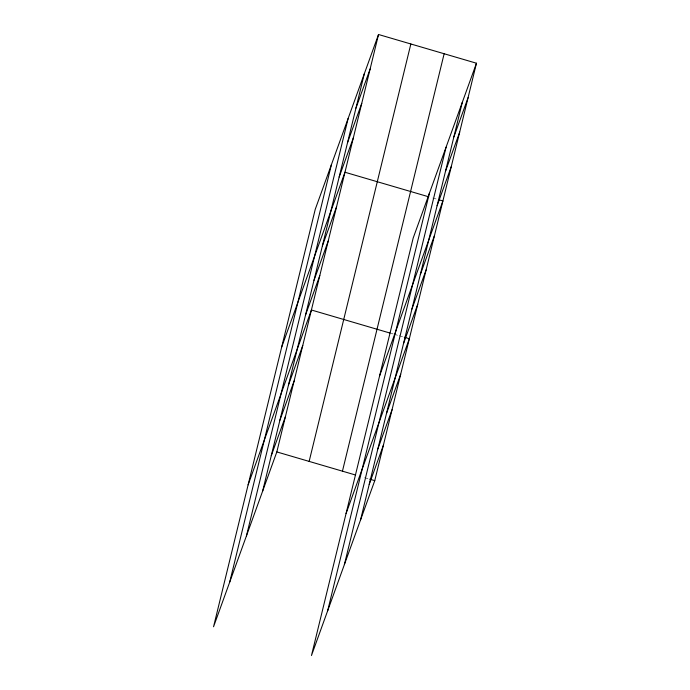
<?xml version="1.0" encoding="UTF-8"?>
<svg xmlns="http://www.w3.org/2000/svg" width="690" height="690" viewBox="0 0 690 690"><rect width="100%" height="100%" fill="white"/><g stroke="black" fill="none" stroke-linecap="round" stroke-linejoin="round"><path stroke-width="0.52" stroke-dasharray="3.45 2.59" d="M432.803 198.013L436.848 199.194M391.161 333.391L393.188 333.986M394.197 334.279L398.234 335.461M399.243 335.763L403.288 336.944M364.665 477.687L368.71 478.869"/><path stroke-width="1.03" d="M229.736 582.024L331.433 164.591M246.434 535.906L348.131 118.482M262.631 491.142L364.329 73.718M378.525 34.5L315.235 209.355L213.538 626.779L276.828 451.924L378.525 34.5L476.462 63.221L374.765 480.645L311.475 655.5L413.172 238.076L476.462 63.221M309.146 461.403L410.852 43.979M342.447 471.166L444.144 53.742M327.672 610.745L429.37 193.312M344.37 564.627L446.068 147.203M360.568 519.863L462.266 102.439M355.945 108.158L370.142 68.94M347.553 142.597L361.75 103.379M339.161 177.037L353.358 137.81M281.675 347.105L344.966 172.25L428.766 196.822M322.377 245.907L336.582 206.69M313.993 280.347L328.19 241.129M305.601 314.787L319.798 275.56M248.115 484.854L311.406 310L390.152 333.098M288.567 384.701L302.763 345.483M279.924 420.184L294.121 380.966M271.274 455.667L285.479 416.45M453.882 136.879L468.079 97.661M445.49 171.318L459.687 132.092M437.098 205.749L451.295 166.532M379.612 375.826L442.902 200.971L438.866 199.79M420.314 274.629L434.519 235.411M411.93 309.068L426.127 269.85M403.538 343.508L417.735 304.281M346.052 513.576L409.343 338.721L404.297 337.238M386.504 413.422L400.7 374.204M377.861 448.905L392.058 409.688M369.21 484.389L383.416 445.162M276.828 451.924L355.574 475.022M369.719 479.171L374.765 480.645"/></g></svg>
